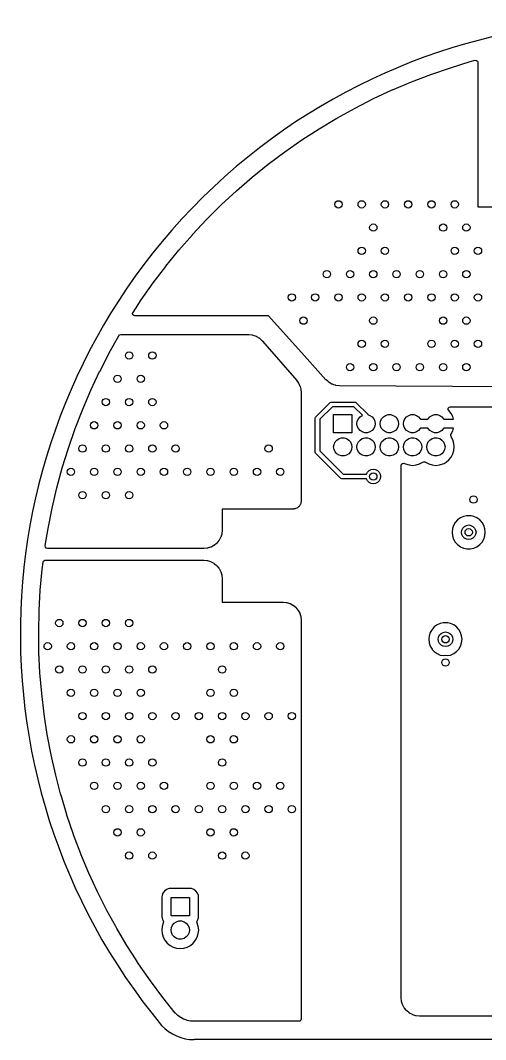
# Model space of a CAD drawing. Extents: x 116 to 183, y -93.2 to -37.6.
# Drawn here: x 116 to 141.4, y -93.2 to -37.6 of the extents above; entities that cross this region are included whole.
import ezdxf

# ---------------------------------------------------------------- set-up
doc = ezdxf.new("R2010")
doc.units = 0
doc.layers.add('BLACK', color=7, linetype='CONTINUOUS')

msp = doc.modelspace()

# ---------------------------------------------------------------- linework, layer by layer
at = {"layer": 'BLACK', "linetype": 'CONTINUOUS'}
for p, q in [((139.464593, -40.162678), (140.542691, -39.833956)), ((140.542691, -39.833956), (140.546734, -39.8328)), ((140.546734, -39.8328), (140.813986, -39.76138)), ((140.813986, -39.76138), (140.883835, -39.763089)), ((140.883835, -39.763089), (140.941671, -39.80229)), ((140.941671, -39.80229), (140.969133, -39.866537)), ((140.969133, -39.866537), (140.97, -39.881176)), ((140.97, -39.881176), (140.97, -47.752)), ((137.338068, -40.934386), (138.390609, -40.531474)), ((138.390609, -40.531474), (138.394618, -40.530019)), ((138.394618, -40.530019), (139.46058, -40.163979)), ((139.46058, -40.163979), (139.464593, -40.162678)), ((136.296176, -41.375314), (137.334116, -40.935978)), ((137.334116, -40.935978), (137.338068, -40.934386)), ((135.270309, -41.852223), (136.292316, -41.377028)), ((136.292316, -41.377028), (136.296176, -41.375314)), ((134.261692, -42.364543), (135.266553, -41.854049)), ((135.266553, -41.854049), (135.270309, -41.852223)), ((133.271489, -42.911681), (134.257931, -42.366538)), ((134.257931, -42.366538), (134.261692, -42.364543)), ((132.300972, -43.492933), (133.26781, -42.913798)), ((133.26781, -42.913798), (133.271489, -42.911681)), ((131.351178, -44.107679), (132.297358, -43.495182)), ((132.297358, -43.495182), (132.300972, -43.492933)), ((130.423459, -44.755051), (131.347699, -44.110019)), ((131.347699, -44.110019), (131.351178, -44.107679)), ((129.51883, -45.434331), (130.420033, -44.757532)), ((130.420033, -44.757532), (130.423459, -44.755051)), ((128.638352, -46.144723), (129.515433, -45.436975)), ((129.515433, -45.436975), (129.51883, -45.434331)), ((127.783142, -46.885333), (128.635091, -46.147449)), ((128.635091, -46.147449), (128.638352, -46.144723)), ((126.954261, -47.655237), (127.779978, -46.888172)), ((127.779978, -46.888172), (127.783142, -46.885333)), ((126.152659, -48.453554), (126.951206, -47.658176)), ((126.951206, -47.658176), (126.954261, -47.655237)), ((140.97, -47.752), (142.351491, -47.752)), ((125.379347, -49.279277), (126.149715, -48.45659)), ((126.149715, -48.45659), (126.152659, -48.453554)), ((124.635262, -50.131404), (125.376515, -49.282409)), ((125.376515, -49.282409), (125.379347, -49.279277)), ((123.921248, -51.008967), (124.632488, -50.134695)), ((124.632488, -50.134695), (124.635262, -50.131404)), ((123.238241, -51.910826), (123.918643, -51.012286)), ((123.918643, -51.012286), (123.921248, -51.008967)), ((122.587033, -52.835925), (123.235745, -51.914244)), ((123.235745, -51.914244), (123.238241, -51.910826)), ((122.270215, -53.320971), (122.584683, -52.839391)), ((122.584683, -52.839391), (122.587033, -52.835925)), ((122.134241, -53.529203), (122.270215, -53.320971)), ((122.115328, -53.579353), (122.134241, -53.529203)), ((122.125272, -53.648511), (122.115328, -53.579353)), ((122.171027, -53.701315), (122.125272, -53.648511)), ((122.238066, -53.721), (122.171027, -53.701315)), ((129.094644, -53.721), (122.238066, -53.721)), ((129.54, -53.721), (129.094644, -53.721)), ((129.837929, -54.052032), (129.54, -53.721)), ((129.837932, -54.052035), (129.837929, -54.052032)), ((129.837936, -54.052039), (129.837932, -54.052035)), ((129.837942, -54.052045), (129.837936, -54.052039)), ((131.503093, -55.902214), (129.837942, -54.052045)), ((120.83201, -55.739178), (121.35559, -54.800589)), ((121.35559, -54.800589), (121.405439, -54.751635)), ((121.405439, -54.751635), (121.463879, -54.737)), ((121.463879, -54.737), (126.879869, -54.737)), ((126.879869, -54.737), (127.14224, -54.72325)), ((127.14224, -54.72325), (127.404611, -54.737)), ((127.404611, -54.737), (128.440662, -54.737)), ((128.440662, -54.737), (128.453942, -54.737713)), ((128.453942, -54.737713), (128.647014, -54.75851)), ((128.647014, -54.75851), (128.672959, -54.764165)), ((128.672959, -54.764165), (128.850814, -54.823483)), ((128.850814, -54.823483), (128.874961, -54.834534)), ((128.874961, -54.834534), (129.036113, -54.930374)), ((129.036113, -54.930374), (129.057346, -54.94631)), ((129.057346, -54.94631), (129.176772, -55.05782)), ((129.176772, -55.05782), (129.199275, -55.078832)), ((129.199275, -55.078832), (129.208495, -55.088416)), ((129.208495, -55.088416), (131.071213, -57.245247)), ((120.315541, -56.745707), (120.829991, -55.74295)), ((120.829991, -55.74295), (120.83201, -55.739178)), ((132.669213, -57.197903), (131.503093, -55.902214)), ((119.834419, -57.769612), (120.313646, -56.749565)), ((120.313646, -56.749565), (120.315541, -56.745707)), ((131.071213, -57.245247), (131.078048, -57.253913)), ((131.078048, -57.253913), (131.172179, -57.384845)), ((132.678306, -57.207007), (132.669213, -57.197903)), ((132.767478, -57.287454), (132.678306, -57.207007)), ((132.818047, -57.333074), (132.767478, -57.287454)), ((119.389229, -58.809653), (119.832678, -57.773491)), ((119.832678, -57.773491), (119.834419, -57.769612)), ((131.172179, -57.384845), (131.18341, -57.403827)), ((131.18341, -57.403827), (131.250467, -57.544358)), ((131.250467, -57.544358), (131.258157, -57.565026)), ((131.258157, -57.565026), (131.299261, -57.715216)), ((131.299261, -57.715216), (131.303168, -57.736922)), ((131.303168, -57.736922), (131.317509, -57.897547)), ((132.838846, -57.348239), (132.818047, -57.333074)), ((132.995989, -57.439478), (132.838846, -57.348239)), ((133.019471, -57.450023), (132.995989, -57.439478)), ((133.105766, -57.478436), (133.019471, -57.450023)), ((133.192063, -57.50685), (133.105766, -57.478436)), ((133.217213, -57.512318), (133.192063, -57.50685)), ((133.404268, -57.533), (133.217213, -57.512318)), ((133.417123, -57.533748), (133.404268, -57.533)), ((145.774887, -57.609563), (133.417123, -57.533748)), ((131.317509, -57.897547), (131.318, -57.908574)), ((131.318, -57.908574), (131.318, -63.820267)), ((132.899554, -58.443066), (132.944613, -58.424402)), ((132.944613, -58.424402), (132.944614, -58.424402)), ((132.944614, -58.424402), (132.969, -58.422)), ((132.969, -58.422), (134.239, -58.422)), ((134.239, -58.422), (134.263386, -58.424402)), ((134.263386, -58.424402), (134.263387, -58.424402)), ((134.263387, -58.424402), (134.276584, -58.429868)), ((134.276584, -58.429868), (134.308446, -58.443066)), ((118.980517, -59.864553), (119.387621, -58.8136)), ((119.387621, -58.8136), (119.389229, -58.809653)), ((132.118612, -59.220612), (132.880612, -58.458611)), ((133.020777, -58.672), (132.332, -59.360776)), ((132.880612, -58.458611), (132.899554, -58.443066)), ((134.187224, -58.672), (133.020777, -58.672)), ((134.658565, -59.143342), (134.187224, -58.672)), ((134.308446, -58.443066), (134.308451, -58.443071)), ((134.308451, -58.443071), (134.327388, -58.458612)), ((134.327388, -58.458612), (134.948389, -59.079612)), ((139.343253, -58.824358), (139.348237, -58.754666)), ((139.376738, -58.885681), (139.343253, -58.824358)), ((139.348237, -58.754666), (139.390109, -58.698733)), ((139.380526, -58.889469), (139.376738, -58.885681)), ((139.505492, -59.041739), (139.380526, -58.889469)), ((139.390109, -58.698733), (139.455573, -58.674316)), ((139.455573, -58.674316), (139.464419, -58.674)), ((139.464419, -58.674), (156.45807, -58.674)), ((132.082, -59.309), (132.084402, -59.284614)), ((132.082, -61.137), (132.082, -59.309)), ((132.084402, -59.284614), (132.103066, -59.239554)), ((132.103066, -59.239554), (132.103071, -59.239548)), ((132.103071, -59.239548), (132.118612, -59.220612)), ((132.332, -59.360776), (132.332, -61.085223)), ((133.09, -60.1), (133.09, -59.1)), ((133.09, -59.1), (134.09, -59.1)), ((134.09, -59.1), (134.09, -60.1)), ((134.36, -59.6), (134.380254, -59.459134)), ((134.380254, -59.459134), (134.439373, -59.32968)), ((134.439373, -59.32968), (134.53257, -59.222125)), ((134.53257, -59.222125), (134.652292, -59.145184)), ((134.652292, -59.145184), (134.658565, -59.143342)), ((134.948389, -59.079612), (134.963934, -59.098554)), ((134.963934, -59.098554), (134.971553, -59.11695)), ((134.971553, -59.11695), (135.067708, -59.145184)), ((135.067708, -59.145184), (135.18743, -59.222125)), ((135.18743, -59.222125), (135.280627, -59.32968)), ((135.280627, -59.32968), (135.339746, -59.459134)), ((135.339746, -59.459134), (135.36, -59.6)), ((135.63, -59.6), (135.650254, -59.459134)), ((135.650254, -59.459134), (135.709373, -59.32968)), ((135.709373, -59.32968), (135.80257, -59.222125)), ((135.80257, -59.222125), (135.922292, -59.145184)), ((135.922292, -59.145184), (136.058843, -59.105089)), ((136.058843, -59.105089), (136.201157, -59.105089)), ((136.201157, -59.105089), (136.337708, -59.145184)), ((136.337708, -59.145184), (136.45743, -59.222125)), ((136.45743, -59.222125), (136.550627, -59.32968)), ((136.550627, -59.32968), (136.609746, -59.459134)), ((136.609746, -59.459134), (136.63, -59.6)), ((136.9, -59.6), (136.920254, -59.459134)), ((136.920254, -59.459134), (136.979373, -59.32968)), ((136.979373, -59.32968), (137.07257, -59.222125)), ((137.07257, -59.222125), (137.192292, -59.145184)), ((137.192292, -59.145184), (137.328843, -59.105089)), ((137.328843, -59.105089), (137.471157, -59.105089)), ((137.471157, -59.105089), (137.607708, -59.145184)), ((137.607708, -59.145184), (137.72743, -59.222125)), ((137.72743, -59.222125), (137.820627, -59.32968)), ((137.820627, -59.32968), (137.829907, -59.35)), ((137.829907, -59.35), (138.240093, -59.35)), ((138.240093, -59.35), (138.249373, -59.32968)), ((138.249373, -59.32968), (138.34257, -59.222125)), ((138.34257, -59.222125), (138.462292, -59.145184)), ((138.462292, -59.145184), (138.598843, -59.105089)), ((138.598843, -59.105089), (138.741157, -59.105089)), ((138.741157, -59.105089), (138.877708, -59.145184)), ((138.877708, -59.145184), (138.99743, -59.222125)), ((138.99743, -59.222125), (139.090627, -59.32968)), ((139.090627, -59.32968), (139.099907, -59.35)), ((139.099907, -59.35), (139.63916, -59.35)), ((139.505496, -59.041746), (139.505492, -59.041739)), ((139.598347, -59.215458), (139.505496, -59.041746)), ((139.63916, -59.349999), (139.598347, -59.215458)), ((139.63916, -59.35), (139.63916, -59.349999)), ((118.60877, -60.933062), (118.979057, -59.868528)), ((118.979057, -59.868528), (118.980517, -59.864553)), ((134.09, -60.1), (133.09, -60.1)), ((134.380254, -59.740866), (134.36, -59.6)), ((134.439373, -59.87032), (134.380254, -59.740866)), ((134.53257, -59.977875), (134.439373, -59.87032)), ((134.652292, -60.054816), (134.53257, -59.977875)), ((134.788843, -60.094911), (134.652292, -60.054816)), ((134.931157, -60.094911), (134.788843, -60.094911)), ((135.067708, -60.054816), (134.931157, -60.094911)), ((135.18743, -59.977875), (135.067708, -60.054816)), ((135.280627, -59.87032), (135.18743, -59.977875)), ((135.339746, -59.740866), (135.280627, -59.87032)), ((135.36, -59.6), (135.339746, -59.740866)), ((135.650254, -59.740866), (135.63, -59.6)), ((135.709373, -59.87032), (135.650254, -59.740866)), ((135.80257, -59.977875), (135.709373, -59.87032)), ((135.922292, -60.054816), (135.80257, -59.977875)), ((136.058843, -60.094911), (135.922292, -60.054816)), ((136.201157, -60.094911), (136.058843, -60.094911)), ((136.337708, -60.054816), (136.201157, -60.094911)), ((136.45743, -59.977875), (136.337708, -60.054816)), ((136.550627, -59.87032), (136.45743, -59.977875)), ((136.609746, -59.740866), (136.550627, -59.87032)), ((136.63, -59.6), (136.609746, -59.740866)), ((136.920254, -59.740866), (136.9, -59.6)), ((136.979373, -59.87032), (136.920254, -59.740866)), ((137.07257, -59.977875), (136.979373, -59.87032)), ((137.192292, -60.054816), (137.07257, -59.977875)), ((137.328843, -60.094911), (137.192292, -60.054816)), ((137.471157, -60.094911), (137.328843, -60.094911)), ((137.607708, -60.054816), (137.471157, -60.094911)), ((137.72743, -59.977875), (137.607708, -60.054816)), ((137.820627, -59.87032), (137.72743, -59.977875)), ((137.829907, -59.85), (137.820627, -59.87032)), ((138.240093, -59.85), (137.829907, -59.85)), ((138.249373, -59.87032), (138.240093, -59.85)), ((138.34257, -59.977875), (138.249373, -59.87032)), ((138.462292, -60.054816), (138.34257, -59.977875)), ((138.598843, -60.094911), (138.462292, -60.054816)), ((138.741157, -60.094911), (138.598843, -60.094911)), ((138.877708, -60.054816), (138.741157, -60.094911)), ((138.99743, -59.977875), (138.877708, -60.054816)), ((139.090627, -59.87032), (138.99743, -59.977875)), ((139.099907, -59.85), (139.090627, -59.87032)), ((139.63916, -59.85), (139.099907, -59.85)), ((139.505497, -60.158252), (139.598347, -59.984541)), ((139.598347, -59.984541), (139.63916, -59.85)), ((133.110254, -60.729134), (133.169373, -60.59968)), ((133.169373, -60.59968), (133.26257, -60.492125)), ((133.26257, -60.492125), (133.382292, -60.415184)), ((133.382292, -60.415184), (133.518843, -60.375089)), ((133.518843, -60.375089), (133.661157, -60.375089)), ((133.661157, -60.375089), (133.797708, -60.415184)), ((133.797708, -60.415184), (133.91743, -60.492125)), ((133.91743, -60.492125), (134.010627, -60.59968)), ((134.010627, -60.59968), (134.069746, -60.729134)), ((134.380254, -60.729134), (134.439373, -60.59968)), ((134.439373, -60.59968), (134.53257, -60.492125)), ((134.53257, -60.492125), (134.652292, -60.415184)), ((134.652292, -60.415184), (134.788843, -60.375089)), ((134.788843, -60.375089), (134.931157, -60.375089)), ((134.931157, -60.375089), (135.067708, -60.415184)), ((135.067708, -60.415184), (135.18743, -60.492125)), ((135.18743, -60.492125), (135.280627, -60.59968)), ((135.280627, -60.59968), (135.339746, -60.729134)), ((135.650254, -60.729134), (135.709373, -60.59968)), ((135.709373, -60.59968), (135.80257, -60.492125)), ((135.80257, -60.492125), (135.922292, -60.415184)), ((135.922292, -60.415184), (136.058843, -60.375089)), ((136.058843, -60.375089), (136.201157, -60.375089)), ((136.201157, -60.375089), (136.337708, -60.415184)), ((136.337708, -60.415184), (136.45743, -60.492125)), ((136.45743, -60.492125), (136.550627, -60.59968)), ((136.550627, -60.59968), (136.609746, -60.729134)), ((136.920254, -60.729134), (136.979373, -60.59968)), ((136.979373, -60.59968), (137.07257, -60.492125)), ((137.07257, -60.492125), (137.192292, -60.415184)), ((137.192292, -60.415184), (137.328843, -60.375089)), ((137.328843, -60.375089), (137.471157, -60.375089)), ((137.471157, -60.375089), (137.607708, -60.415184)), ((137.607708, -60.415184), (137.72743, -60.492125)), ((137.72743, -60.492125), (137.820627, -60.59968)), ((137.820627, -60.59968), (137.879746, -60.729134)), ((138.190254, -60.729134), (138.249373, -60.59968)), ((138.249373, -60.59968), (138.34257, -60.492125)), ((138.34257, -60.492125), (138.462292, -60.415184)), ((138.462292, -60.415184), (138.598843, -60.375089)), ((138.598843, -60.375089), (138.741157, -60.375089)), ((138.741157, -60.375089), (138.877708, -60.415184)), ((138.877708, -60.415184), (138.99743, -60.492125)), ((138.99743, -60.492125), (139.090627, -60.59968)), ((139.090627, -60.59968), (139.149746, -60.729134)), ((139.480081, -60.248962), (139.491872, -60.180094)), ((139.504044, -60.305384), (139.480081, -60.248962)), ((139.491872, -60.180094), (139.502492, -60.163574)), ((139.502111, -60.16332), (139.505497, -60.158252)), ((139.502492, -60.163574), (139.502111, -60.16332)), ((139.502526, -60.306399), (139.504044, -60.305384)), ((139.505906, -60.311457), (139.502526, -60.306399)), ((139.50591, -60.311462), (139.505906, -60.311457)), ((139.598814, -60.485273), (139.50591, -60.311462)), ((139.656024, -60.673868), (139.598814, -60.485273)), ((118.274464, -62.013797), (118.607462, -60.937045)), ((118.607462, -60.937045), (118.60877, -60.933062)), ((132.084402, -61.161386), (132.082, -61.137)), ((132.103066, -61.206446), (132.084402, -61.161386)), ((132.103071, -61.206451), (132.103066, -61.206446)), ((132.118612, -61.225388), (132.103071, -61.206451)), ((132.332, -61.085223), (133.605777, -62.359)), ((133.09, -60.87), (133.110254, -60.729134)), ((133.110254, -61.010866), (133.09, -60.87)), ((133.169373, -61.14032), (133.110254, -61.010866)), ((133.26257, -61.247875), (133.169373, -61.14032)), ((134.010627, -61.14032), (133.91743, -61.247875)), ((134.069746, -61.010866), (134.010627, -61.14032)), ((134.069746, -60.729134), (134.09, -60.87)), ((134.09, -60.87), (134.069746, -61.010866)), ((134.36, -60.87), (134.380254, -60.729134)), ((134.380254, -61.010866), (134.36, -60.87)), ((134.439373, -61.14032), (134.380254, -61.010866)), ((134.53257, -61.247875), (134.439373, -61.14032)), ((135.280627, -61.14032), (135.18743, -61.247875)), ((135.339746, -61.010866), (135.280627, -61.14032)), ((135.339746, -60.729134), (135.36, -60.87)), ((135.36, -60.87), (135.339746, -61.010866)), ((135.63, -60.87), (135.650254, -60.729134)), ((135.650254, -61.010866), (135.63, -60.87)), ((135.709373, -61.14032), (135.650254, -61.010866)), ((135.80257, -61.247875), (135.709373, -61.14032)), ((136.550627, -61.14032), (136.45743, -61.247875)), ((136.609746, -61.010866), (136.550627, -61.14032)), ((136.609746, -60.729134), (136.63, -60.87)), ((136.63, -60.87), (136.609746, -61.010866)), ((136.9, -60.87), (136.920254, -60.729134)), ((136.920254, -61.010866), (136.9, -60.87)), ((136.979373, -61.14032), (136.920254, -61.010866)), ((137.07257, -61.247875), (136.979373, -61.14032)), ((137.820627, -61.14032), (137.72743, -61.247875)), ((137.879746, -61.010866), (137.820627, -61.14032)), ((137.879746, -60.729134), (137.9, -60.87)), ((137.9, -60.87), (137.879746, -61.010866)), ((138.17, -60.87), (138.190254, -60.729134)), ((138.190254, -61.010866), (138.17, -60.87)), ((138.249373, -61.14032), (138.190254, -61.010866)), ((138.34257, -61.247875), (138.249373, -61.14032)), ((139.090627, -61.14032), (138.99743, -61.247875)), ((139.149746, -61.010866), (139.090627, -61.14032)), ((139.149746, -60.729134), (139.17, -60.87)), ((139.17, -60.87), (139.149746, -61.010866)), ((139.598814, -61.254727), (139.656024, -61.066132)), ((139.675341, -60.87), (139.656024, -60.673868)), ((139.656024, -61.066132), (139.675341, -60.87)), ((133.465612, -62.572389), (132.118612, -61.225388)), ((133.382292, -61.324816), (133.26257, -61.247875)), ((133.518843, -61.364911), (133.382292, -61.324816)), ((133.661157, -61.364911), (133.518843, -61.364911)), ((133.797708, -61.324816), (133.661157, -61.364911)), ((133.91743, -61.247875), (133.797708, -61.324816)), ((134.652292, -61.324816), (134.53257, -61.247875)), ((134.788843, -61.364911), (134.652292, -61.324816)), ((134.931157, -61.364911), (134.788843, -61.364911)), ((135.067708, -61.324816), (134.931157, -61.364911)), ((135.18743, -61.247875), (135.067708, -61.324816)), ((135.922292, -61.324816), (135.80257, -61.247875)), ((136.058843, -61.364911), (135.922292, -61.324816)), ((136.201157, -61.364911), (136.058843, -61.364911)), ((136.337708, -61.324816), (136.201157, -61.364911)), ((136.45743, -61.247875), (136.337708, -61.324816)), ((136.798685, -61.812365), (136.851489, -61.76661)), ((136.851489, -61.76661), (136.920647, -61.756666)), ((136.920647, -61.756666), (136.961451, -61.770045)), ((136.961451, -61.770045), (137.015273, -61.798814)), ((137.192292, -61.324816), (137.07257, -61.247875)), ((137.328843, -61.364911), (137.192292, -61.324816)), ((137.471157, -61.364911), (137.328843, -61.364911)), ((137.607708, -61.324816), (137.471157, -61.364911)), ((137.72743, -61.247875), (137.607708, -61.324816)), ((137.784727, -61.798814), (137.958538, -61.70591)), ((137.958538, -61.70591), (137.958544, -61.705904)), ((137.958544, -61.705904), (137.963607, -61.702523)), ((137.963607, -61.702523), (137.964703, -61.704164)), ((137.964703, -61.704164), (138.020639, -61.680405)), ((138.020639, -61.680405), (138.089507, -61.692194)), ((138.089507, -61.692194), (138.106148, -61.702888)), ((138.106148, -61.702888), (138.106393, -61.702523)), ((138.106393, -61.702523), (138.111458, -61.705907)), ((138.111458, -61.705907), (138.111462, -61.70591)), ((138.111462, -61.70591), (138.285273, -61.798814)), ((138.462292, -61.324816), (138.34257, -61.247875)), ((138.598843, -61.364911), (138.462292, -61.324816)), ((138.741157, -61.364911), (138.598843, -61.364911)), ((138.877708, -61.324816), (138.741157, -61.364911)), ((138.99743, -61.247875), (138.877708, -61.324816)), ((139.054727, -61.798814), (139.114977, -61.76661)), ((139.114977, -61.76661), (139.228532, -61.705913)), ((139.228532, -61.705913), (139.228538, -61.70591)), ((139.228538, -61.70591), (139.380883, -61.580883)), ((139.380883, -61.580883), (139.50591, -61.428538)), ((139.50591, -61.428538), (139.598814, -61.254727)), ((117.97796, -63.105598), (118.273283, -62.017868)), ((118.273283, -62.017868), (118.274464, -62.013797)), ((134.875287, -62.359), (134.931393, -62.248886)), ((134.931393, -62.248886), (135.019886, -62.160393)), ((135.019886, -62.160393), (135.131393, -62.103577)), ((135.131393, -62.103577), (135.255, -62.084)), ((135.255, -62.084), (135.378607, -62.103577)), ((135.378607, -62.103577), (135.490114, -62.160393)), ((135.490114, -62.160393), (135.578607, -62.248886)), ((135.578607, -62.248886), (135.635423, -62.360393)), ((136.779, -61.879404), (136.798685, -61.812365)), ((136.779, -65.532), (136.779, -61.879404)), ((137.015273, -61.798814), (137.203868, -61.856024)), ((137.203868, -61.856024), (137.4, -61.875341)), ((137.4, -61.875341), (137.596132, -61.856024)), ((137.596132, -61.856024), (137.784727, -61.798814)), ((138.285273, -61.798814), (138.473868, -61.856024)), ((138.473868, -61.856024), (138.67, -61.875341)), ((138.67, -61.875341), (138.866132, -61.856024)), ((138.866132, -61.856024), (139.054727, -61.798814)), ((133.484554, -62.587934), (133.465612, -62.572389)), ((133.529614, -62.606598), (133.484554, -62.587934)), ((133.554, -62.609), (133.529614, -62.606598)), ((134.875287, -62.609), (133.554, -62.609)), ((133.605777, -62.359), (134.875287, -62.359)), ((134.931393, -62.719114), (134.875287, -62.609)), ((135.019886, -62.807607), (134.931393, -62.719114)), ((135.131393, -62.864423), (135.019886, -62.807607)), ((135.255, -62.884), (135.131393, -62.864423)), ((135.378607, -62.864423), (135.255, -62.884)), ((135.490114, -62.807607), (135.378607, -62.864423)), ((135.578607, -62.719114), (135.490114, -62.807607)), ((135.635423, -62.607607), (135.578607, -62.719114)), ((135.635423, -62.360393), (135.655, -62.484)), ((135.655, -62.484), (135.635423, -62.607607)), ((117.71966, -64.206989), (117.976931, -63.109666)), ((117.976931, -63.109666), (117.97796, -63.105598)), ((131.296977, -63.955702), (131.266154, -64.030115)), ((131.305355, -63.924436), (131.296977, -63.955702)), ((131.316939, -63.836454), (131.305355, -63.924436)), ((131.318, -63.820267), (131.316939, -63.836454)), ((117.499849, -65.316736), (117.718763, -64.211138)), ((117.718763, -64.211138), (117.71966, -64.206989)), ((130.876268, -64.262), (127, -64.262)), ((127, -64.262), (127, -65.262)), ((130.892452, -64.260939), (130.876268, -64.262)), ((130.907045, -64.259017), (130.892452, -64.260939)), ((130.980436, -64.249355), (130.907045, -64.259017)), ((131.011702, -64.240977), (130.980436, -64.249355)), ((131.086115, -64.210154), (131.011702, -64.240977)), ((131.114147, -64.19397), (131.086115, -64.210154)), ((131.178047, -64.144939), (131.114147, -64.19397)), ((131.200939, -64.122047), (131.178047, -64.144939)), ((131.24997, -64.058147), (131.200939, -64.122047)), ((131.266154, -64.030115), (131.24997, -64.058147)), ((139.729466, -64.999785), (139.634821, -65.163715)), ((139.856129, -64.859111), (139.729466, -64.999785)), ((140.009265, -64.747851), (139.856129, -64.859111)), ((140.00927, -64.747848), (140.009265, -64.747851)), ((140.182192, -64.670857), (140.00927, -64.747848)), ((140.182197, -64.670855), (140.182192, -64.670857)), ((140.334897, -64.638398), (140.182197, -64.670855)), ((140.367354, -64.6315), (140.334897, -64.638398)), ((140.556646, -64.6315), (140.367354, -64.6315)), ((140.596001, -64.639865), (140.556646, -64.6315)), ((140.741802, -64.670855), (140.596001, -64.639865)), ((140.741807, -64.670857), (140.741802, -64.670855)), ((140.914729, -64.747848), (140.741807, -64.670857)), ((140.914734, -64.747851), (140.914729, -64.747848)), ((141.06787, -64.859111), (140.914734, -64.747851)), ((141.067871, -64.859112), (141.06787, -64.859111)), ((141.194533, -64.999784), (141.067871, -64.859112)), ((141.289179, -65.163716), (141.194533, -64.999784)), ((117.347202, -66.258227), (117.499103, -65.320878)), ((117.499103, -65.320878), (117.499849, -65.316736)), ((126.97724, -65.627775), (126.927424, -65.791998)), ((126.981982, -65.603934), (126.97724, -65.627775)), ((126.999403, -65.427061), (126.981982, -65.603934)), ((127, -65.414907), (126.999403, -65.427061)), ((127, -65.262), (127, -65.262003)), ((127, -65.262003), (127, -65.414907)), ((136.779, -71.374), (136.779, -65.532)), ((139.576326, -65.343744), (139.55654, -65.532)), ((139.55654, -65.532), (139.576326, -65.720256)), ((139.584428, -65.318809), (139.576326, -65.343744)), ((139.634818, -65.163722), (139.584428, -65.318809)), ((139.634821, -65.163715), (139.634818, -65.163722)), ((140.062, -65.532), (140.081577, -65.408393)), ((140.081577, -65.655607), (140.062, -65.532)), ((140.081577, -65.408393), (140.138393, -65.296886)), ((140.138393, -65.767114), (140.081577, -65.655607)), ((140.138393, -65.296886), (140.226886, -65.208393)), ((140.226886, -65.208393), (140.338393, -65.151577)), ((140.338393, -65.151577), (140.462, -65.132)), ((140.462, -65.132), (140.585607, -65.151577)), ((140.585607, -65.151577), (140.697114, -65.208393)), ((140.697114, -65.208393), (140.785607, -65.296886)), ((140.785607, -65.296886), (140.842423, -65.408393)), ((140.842423, -65.655607), (140.785607, -65.767114)), ((140.842423, -65.408393), (140.862, -65.532)), ((140.862, -65.532), (140.842423, -65.655607)), ((141.347674, -65.343744), (141.289179, -65.163716)), ((141.36746, -65.532), (141.347674, -65.343744)), ((141.347674, -65.720256), (141.36746, -65.532)), ((126.697666, -66.135854), (126.56501, -66.244722)), ((126.714854, -66.118666), (126.697666, -66.135854)), ((126.823722, -65.98601), (126.714854, -66.118666)), ((126.837227, -65.965798), (126.823722, -65.98601)), ((126.918121, -65.814456), (126.837227, -65.965798)), ((126.927424, -65.791998), (126.918121, -65.814456)), ((139.576326, -65.720256), (139.576327, -65.720259)), ((139.576327, -65.720259), (139.634818, -65.900277)), ((139.634818, -65.900277), (139.634821, -65.900284)), ((139.634821, -65.900284), (139.729467, -66.064216)), ((139.729467, -66.064216), (139.856129, -66.204888)), ((139.856129, -66.204888), (140.009265, -66.316148)), ((140.226886, -65.855607), (140.138393, -65.767114)), ((140.338393, -65.912423), (140.226886, -65.855607)), ((140.462, -65.932), (140.338393, -65.912423)), ((140.585607, -65.912423), (140.462, -65.932)), ((140.697114, -65.855607), (140.585607, -65.912423)), ((140.785607, -65.767114), (140.697114, -65.855607)), ((140.91473, -66.316151), (141.067871, -66.204888)), ((141.067871, -66.204888), (141.194533, -66.064216)), ((141.194533, -66.064216), (141.289179, -65.900284)), ((141.289179, -65.900284), (141.347674, -65.720256)), ((117.343798, -66.279353), (117.344133, -66.277164)), ((117.353742, -66.348511), (117.343798, -66.279353)), ((117.344133, -66.277164), (117.347202, -66.258227)), ((117.399497, -66.401315), (117.353742, -66.348511)), ((117.466536, -66.421), (117.399497, -66.401315)), ((125.993907, -66.421), (117.466536, -66.421)), ((126.006061, -66.420403), (125.993907, -66.421)), ((126.182934, -66.402982), (126.006061, -66.420403)), ((126.206775, -66.39824), (126.182934, -66.402982)), ((126.370998, -66.348424), (126.206775, -66.39824)), ((126.393456, -66.339121), (126.370998, -66.348424)), ((126.544798, -66.258227), (126.393456, -66.339121)), ((126.56501, -66.244722), (126.544798, -66.258227)), ((140.009265, -66.316148), (140.00927, -66.316151)), ((140.00927, -66.316151), (140.182192, -66.393142)), ((140.182192, -66.393142), (140.182197, -66.393144)), ((140.182197, -66.393144), (140.367354, -66.4325)), ((140.367354, -66.4325), (140.367355, -66.4325)), ((140.367355, -66.4325), (140.556644, -66.4325)), ((140.556644, -66.4325), (140.556646, -66.4325)), ((140.556646, -66.4325), (140.741803, -66.393144)), ((140.741803, -66.393144), (140.91473, -66.316151)), ((117.176751, -67.555766), (117.226257, -67.164437)), ((117.226257, -67.164437), (117.254199, -67.100398)), ((117.254199, -67.100398), (117.312328, -67.061632)), ((117.312328, -67.061632), (117.349276, -67.056)), ((117.349276, -67.056), (125.993907, -67.056)), ((125.993907, -67.056), (126.006061, -67.056597)), ((126.006061, -67.056597), (126.182941, -67.074018)), ((126.182941, -67.074018), (126.206769, -67.078757)), ((126.206769, -67.078757), (126.371001, -67.128576)), ((126.371001, -67.128576), (126.393453, -67.137877)), ((126.393453, -67.137877), (126.443144, -67.164437)), ((126.443144, -67.164437), (126.544798, -67.218772)), ((126.544798, -67.218772), (126.56501, -67.232277)), ((126.56501, -67.232277), (126.697666, -67.341145)), ((117.073838, -68.682445), (117.176284, -67.560045)), ((117.176284, -67.560045), (117.176751, -67.555766)), ((126.697666, -67.341145), (126.714854, -67.358333)), ((126.714854, -67.358333), (126.823722, -67.490989)), ((126.823722, -67.490989), (126.837227, -67.511201)), ((126.837227, -67.511201), (126.918121, -67.662543)), ((126.918121, -67.662543), (126.927424, -67.685001)), ((126.927424, -67.685001), (126.97724, -67.849224)), ((126.97724, -67.849224), (126.981982, -67.873065)), ((126.981982, -67.873065), (126.999403, -68.049938)), ((126.999403, -68.049938), (127, -68.062092)), ((127, -68.062092), (127, -69.342)), ((117.011046, -69.797201), (117.07353, -68.686632)), ((117.07353, -68.686632), (117.073838, -68.682445)), ((127, -69.342), (130.311907, -69.342)), ((130.311907, -69.342), (130.324061, -69.342597)), ((130.324061, -69.342597), (130.500941, -69.360018)), ((130.500941, -69.360018), (130.524769, -69.364757)), ((130.524769, -69.364757), (130.689001, -69.414576)), ((130.689001, -69.414576), (130.711453, -69.423877)), ((130.711453, -69.423877), (130.862798, -69.504772)), ((130.862798, -69.504772), (130.88301, -69.518277)), ((130.88301, -69.518277), (131.015666, -69.627145)), ((116.985954, -70.942931), (117.010053, -69.816171)), ((117.010053, -69.816171), (117.010221, -69.811868)), ((117.010221, -69.811868), (117.011046, -69.797201)), ((131.015666, -69.627145), (131.032854, -69.644333)), ((131.032854, -69.644333), (131.141722, -69.776989)), ((131.141722, -69.776989), (131.155227, -69.797201)), ((131.155227, -69.797201), (131.236121, -69.948543)), ((131.236121, -69.948543), (131.245424, -69.971001)), ((131.245424, -69.971001), (131.29524, -70.135224)), ((131.29524, -70.135224), (131.299982, -70.159065)), ((131.299982, -70.159065), (131.317403, -70.335938)), ((131.317403, -70.335938), (131.318, -70.348092)), ((131.318, -70.348092), (131.318, -92.106831)), ((138.739265, -70.589851), (138.586129, -70.701111)), ((138.73927, -70.589848), (138.739265, -70.589851)), ((138.912192, -70.512857), (138.73927, -70.589848)), ((138.912197, -70.512855), (138.912192, -70.512857)), ((139.064897, -70.480398), (138.912197, -70.512855)), ((139.097354, -70.4735), (139.064897, -70.480398)), ((139.286646, -70.4735), (139.097354, -70.4735)), ((139.326001, -70.481865), (139.286646, -70.4735)), ((139.471802, -70.512855), (139.326001, -70.481865)), ((139.471807, -70.512857), (139.471802, -70.512855)), ((139.644729, -70.589848), (139.471807, -70.512857)), ((139.644734, -70.589851), (139.644729, -70.589848)), ((139.79787, -70.701111), (139.644734, -70.589851)), ((116.985937, -70.947244), (116.985954, -70.942931)), ((117.001075, -72.074178), (116.985937, -70.947244)), ((138.306326, -71.185744), (138.28654, -71.374)), ((138.306327, -71.18574), (138.306326, -71.185744)), ((138.364818, -71.005722), (138.306327, -71.18574)), ((138.364821, -71.005715), (138.364818, -71.005722)), ((138.459466, -70.841785), (138.364821, -71.005715)), ((138.586129, -70.701111), (138.459466, -70.841785)), ((138.811577, -71.250393), (138.868393, -71.138886)), ((138.868393, -71.138886), (138.956886, -71.050393)), ((138.956886, -71.050393), (139.068393, -70.993577)), ((139.068393, -70.993577), (139.192, -70.974)), ((139.192, -70.974), (139.315607, -70.993577)), ((139.315607, -70.993577), (139.427114, -71.050393)), ((139.427114, -71.050393), (139.515607, -71.138886)), ((139.515607, -71.138886), (139.572423, -71.250393)), ((139.797871, -70.701112), (139.79787, -70.701111)), ((139.924533, -70.841784), (139.797871, -70.701112)), ((140.019179, -71.005716), (139.924533, -70.841784)), ((140.077674, -71.185744), (140.019179, -71.005716)), ((140.09746, -71.374), (140.077674, -71.185744)), ((136.779, -73.08225), (136.779, -71.374)), ((138.28654, -71.374), (138.306326, -71.562256)), ((138.306326, -71.562256), (138.306327, -71.562259)), ((138.306327, -71.562259), (138.364818, -71.742277)), ((138.364818, -71.742277), (138.364821, -71.742284)), ((138.364821, -71.742284), (138.459467, -71.906216)), ((138.792, -71.374), (138.811577, -71.250393)), ((138.811577, -71.497607), (138.792, -71.374)), ((138.868393, -71.609114), (138.811577, -71.497607)), ((138.956886, -71.697607), (138.868393, -71.609114)), ((139.068393, -71.754423), (138.956886, -71.697607)), ((139.192, -71.774), (139.068393, -71.754423)), ((139.315607, -71.754423), (139.192, -71.774)), ((139.427114, -71.697607), (139.315607, -71.754423)), ((139.515607, -71.609114), (139.427114, -71.697607)), ((139.572423, -71.497607), (139.515607, -71.609114)), ((139.572423, -71.250393), (139.592, -71.374)), ((139.592, -71.374), (139.572423, -71.497607)), ((139.924533, -71.906216), (140.019179, -71.742284)), ((140.019179, -71.742284), (140.077674, -71.562256)), ((140.077674, -71.562256), (140.09746, -71.374)), ((117.001205, -72.078386), (117.001075, -72.074178)), ((117.055569, -73.204186), (117.001205, -72.078386)), ((138.459467, -71.906216), (138.474415, -71.922817)), ((138.474415, -71.922817), (138.586129, -72.046888)), ((138.586129, -72.046888), (138.739265, -72.158148)), ((138.739265, -72.158148), (138.73927, -72.158151)), ((138.73927, -72.158151), (138.912192, -72.235142)), ((138.912192, -72.235142), (138.912197, -72.235144)), ((138.912197, -72.235144), (139.06179, -72.26694)), ((139.06179, -72.26694), (139.068393, -72.263577)), ((139.068393, -72.263577), (139.192, -72.244)), ((139.192, -72.244), (139.315607, -72.263577)), ((139.315607, -72.263577), (139.322209, -72.26694)), ((139.322209, -72.26694), (139.471803, -72.235144)), ((139.471803, -72.235144), (139.64473, -72.158151)), ((139.64473, -72.158151), (139.797871, -72.046888)), ((139.797871, -72.046888), (139.924533, -71.906216)), ((117.055846, -73.208397), (117.055569, -73.204186)), ((117.149363, -74.33157), (117.055846, -73.208397)), ((136.779, -77.90825), (136.779, -73.08225)), ((117.149787, -74.335773), (117.149363, -74.33157)), ((117.282346, -75.455016), (117.149787, -74.335773)), ((117.282917, -75.459209), (117.282346, -75.455016)), ((117.322871, -75.718813), (117.282917, -75.459209)), ((117.454355, -76.573135), (117.322871, -75.718813)), ((117.455086, -76.57739), (117.454355, -76.573135)), ((117.665183, -77.6846), (117.455086, -76.57739)), ((117.666057, -77.688811), (117.665183, -77.6846)), ((117.740014, -78.015938), (117.666057, -77.688811)), ((136.779, -79.871565), (136.779, -77.90825)), ((117.914586, -78.788107), (117.740014, -78.015938)), ((117.915612, -78.792301), (117.914586, -78.788107)), ((118.202237, -79.882196), (117.915612, -78.792301)), ((118.203407, -79.886351), (118.202237, -79.882196)), ((118.527816, -80.965664), (118.203407, -79.886351)), ((136.779, -82.294904), (136.779, -79.871565)), ((118.529131, -80.969776), (118.527816, -80.965664)), ((118.890902, -82.037106), (118.529131, -80.969776)), ((118.892359, -82.04117), (118.890902, -82.037106)), ((119.291064, -83.095252), (118.892359, -82.04117)), ((136.779, -85.78225), (136.779, -82.294904)), ((119.292661, -83.099263), (119.291064, -83.095252)), ((119.727829, -84.138853), (119.292661, -83.099263)), ((119.729565, -84.142806), (119.727829, -84.138853)), ((120.20066, -85.166621), (119.729565, -84.142806)), ((123.856452, -85.121455), (123.770206, -85.236664)), ((123.856455, -85.121452), (123.856452, -85.121455)), ((123.971664, -85.035206), (123.856455, -85.121452)), ((123.971671, -85.035202), (123.971664, -85.035206)), ((124.106516, -84.984908), (123.971671, -85.035202)), ((124.166123, -84.978501), (124.106516, -84.984908)), ((124.166129, -84.9785), (124.166123, -84.978501)), ((125.261864, -84.9785), (124.166129, -84.9785)), ((125.261873, -84.9785), (125.261864, -84.9785)), ((125.261881, -84.9785), (125.261873, -84.9785)), ((125.261883, -84.978501), (125.261881, -84.9785)), ((125.321483, -84.984908), (125.261883, -84.978501)), ((125.456328, -85.035202), (125.321482, -84.984908)), ((125.321482, -84.984908), (125.321483, -84.984908)), ((125.456335, -85.035206), (125.456328, -85.035202)), ((125.571544, -85.121452), (125.456335, -85.035206)), ((125.571547, -85.121455), (125.571544, -85.121452)), ((125.657793, -85.236664), (125.571547, -85.121455)), ((120.202533, -85.170511), (120.20066, -85.166621)), ((120.708976, -86.177293), (120.202533, -85.170511)), ((123.713501, -85.431123), (123.7135, -85.431135)), ((123.7135, -85.431135), (123.7135, -86.52687)), ((123.719908, -85.371517), (123.713501, -85.431116)), ((123.713501, -85.431116), (123.713501, -85.431123)), ((123.770202, -85.236671), (123.719908, -85.371517)), ((123.770206, -85.236664), (123.770202, -85.236671)), ((124.214, -86.479), (124.214, -85.479)), ((124.214, -85.479), (125.214, -85.479)), ((125.214, -85.479), (125.214, -86.479)), ((125.657795, -85.236668), (125.657793, -85.236664)), ((125.657796, -85.236669), (125.657795, -85.236668)), ((125.708091, -85.371517), (125.657796, -85.236669)), ((125.714499, -85.431128), (125.708091, -85.371517)), ((125.7145, -86.526873), (125.714499, -85.431128)), ((120.710979, -86.181107), (120.708976, -86.177293)), ((121.188231, -87.05287), (120.710979, -86.181107)), ((136.779, -88.079654), (136.779, -85.78225)), ((123.7135, -86.52687), (123.713501, -86.526876)), ((123.713501, -86.526876), (123.719908, -86.586483)), ((123.719908, -86.586483), (123.770202, -86.721328)), ((123.770202, -86.721328), (123.770204, -86.721331)), ((123.770204, -86.721331), (123.776231, -86.729382)), ((123.776231, -86.729382), (123.800648, -86.794846)), ((123.800648, -86.794846), (123.787105, -86.85847)), ((125.214, -86.479), (124.214, -86.479)), ((124.38657, -86.871125), (124.506292, -86.794184)), ((124.506292, -86.794184), (124.642843, -86.754089)), ((124.642843, -86.754089), (124.785157, -86.754089)), ((124.785157, -86.754089), (124.921708, -86.794184)), ((124.921708, -86.794184), (125.04143, -86.871125)), ((125.627435, -86.793746), (125.651771, -86.729379)), ((125.640911, -86.858467), (125.627435, -86.793746)), ((125.651771, -86.729379), (125.657796, -86.721331)), ((125.657796, -86.721331), (125.708091, -86.586483)), ((125.708091, -86.586483), (125.7145, -86.526873)), ((121.252149, -87.169624), (121.188231, -87.05287)), ((121.254279, -87.173362), (121.252149, -87.169624)), ((121.299178, -87.249), (121.254279, -87.173362)), ((121.795381, -88.08491), (121.299178, -87.249)), ((123.727975, -87.05287), (123.708659, -87.249)), ((123.708659, -87.249), (123.727975, -87.445129)), ((123.785188, -86.864267), (123.727975, -87.05287)), ((123.786324, -86.862143), (123.785188, -86.864267)), ((123.786595, -86.860869), (123.786324, -86.862143)), ((123.787518, -86.858641), (123.786595, -86.860869)), ((123.787105, -86.85847), (123.787518, -86.858641)), ((124.214, -87.249), (124.234254, -87.108134)), ((124.234254, -87.389866), (124.214, -87.249)), ((124.234254, -87.108134), (124.293373, -86.97868)), ((124.293373, -86.97868), (124.38657, -86.871125)), ((125.04143, -86.871125), (125.134627, -86.97868)), ((125.134627, -86.97868), (125.193746, -87.108134)), ((125.193746, -87.108134), (125.214, -87.249)), ((125.214, -87.249), (125.193746, -87.389866)), ((125.640483, -86.858645), (125.640911, -86.858467)), ((125.641418, -86.860904), (125.640483, -86.858645)), ((125.641677, -86.862146), (125.641418, -86.860904)), ((125.642814, -86.864273), (125.641677, -86.862146)), ((125.700024, -87.052868), (125.642814, -86.864273)), ((125.719341, -87.249), (125.700024, -87.052868)), ((125.700024, -87.445132), (125.719341, -87.249)), ((123.727975, -87.445129), (123.785188, -87.633733)), ((123.785188, -87.633733), (123.878086, -87.807532)), ((123.878086, -87.807532), (123.87809, -87.807539)), ((123.87809, -87.807539), (124.003116, -87.959883)), ((124.293373, -87.51932), (124.234254, -87.389866)), ((124.38657, -87.626875), (124.293373, -87.51932)), ((124.506292, -87.703816), (124.38657, -87.626875)), ((124.642843, -87.743911), (124.506292, -87.703816)), ((124.785157, -87.743911), (124.642843, -87.743911)), ((124.921708, -87.703816), (124.785157, -87.743911)), ((125.04143, -87.626875), (124.921708, -87.703816)), ((125.134627, -87.51932), (125.04143, -87.626875)), ((125.193746, -87.389866), (125.134627, -87.51932)), ((125.424883, -87.959883), (125.54991, -87.807538)), ((125.54991, -87.807538), (125.642814, -87.633727)), ((125.642814, -87.633727), (125.700024, -87.445132)), ((121.829574, -88.142512), (121.795381, -88.08491)), ((121.831837, -88.146176), (121.829574, -88.142512)), ((122.266125, -88.822945), (121.831837, -88.146176)), ((124.003116, -87.959883), (124.15546, -88.084909)), ((124.15546, -88.084909), (124.155467, -88.084913)), ((124.155467, -88.084913), (124.329266, -88.177811)), ((124.329266, -88.177811), (124.329269, -88.177811)), ((124.329269, -88.177811), (124.329273, -88.177814)), ((124.329273, -88.177814), (124.517868, -88.235024)), ((124.517868, -88.235024), (124.714, -88.254341)), ((124.714, -88.254341), (124.910132, -88.235024)), ((124.910132, -88.235024), (125.098727, -88.177814)), ((125.098727, -88.177814), (125.272538, -88.08491)), ((125.272538, -88.08491), (125.424883, -87.959883)), ((136.779, -90.941907), (136.779, -88.079654)), ((122.440503, -89.094684), (122.266125, -88.822945)), ((122.442889, -89.098263), (122.440503, -89.094684)), ((123.084203, -90.025006), (122.442889, -89.098263)), ((123.086693, -90.028473), (123.084203, -90.025006)), ((123.759892, -90.932346), (123.086693, -90.028473)), ((123.762531, -90.935763), (123.759892, -90.932346)), ((124.438754, -91.780627), (123.762531, -90.935763)), ((136.779597, -90.954061), (136.779, -90.941907)), ((136.797018, -91.130941), (136.779597, -90.954061)), ((136.801757, -91.154769), (136.797018, -91.130941)), ((136.851575, -91.318998), (136.801757, -91.154769)), ((124.450688, -91.793542), (124.438754, -91.780627)), ((124.567324, -91.903049), (124.450688, -91.793542)), ((136.860877, -91.341453), (136.851575, -91.318998)), ((136.941772, -91.492798), (136.860877, -91.341453)), ((136.955277, -91.51301), (136.941772, -91.492798)), ((137.064145, -91.645666), (136.955277, -91.51301)), ((137.081333, -91.662854), (137.064145, -91.645666)), ((137.213989, -91.771722), (137.081333, -91.662854)), ((137.234201, -91.785227), (137.213989, -91.771722)), ((137.385543, -91.866121), (137.234201, -91.785227)), ((124.580473, -91.913799), (124.567324, -91.903049)), ((124.725887, -92.016913), (124.580473, -91.913799)), ((124.74038, -92.025765), (124.725887, -92.016913)), ((124.898517, -92.108041), (124.74038, -92.025765)), ((124.914082, -92.114829), (124.898517, -92.108041)), ((125.081988, -92.174729), (124.914082, -92.114829)), ((125.098337, -92.179326), (125.081988, -92.174729)), ((125.272838, -92.215719), (125.098337, -92.179326)), ((125.289662, -92.21804), (125.272838, -92.215719)), ((125.462893, -92.229931), (125.289662, -92.21804)), ((125.471761, -92.23054), (125.462893, -92.229931)), ((125.480252, -92.230831), (125.471761, -92.23054)), ((131.194, -92.230831), (125.480252, -92.230831)), ((131.245511, -92.219625), (131.194, -92.230831)), ((131.298315, -92.17387), (131.245511, -92.219625)), ((131.318, -92.106831), (131.298315, -92.17387)), ((137.408001, -91.875424), (137.385543, -91.866121)), ((137.572224, -91.92524), (137.408001, -91.875424)), ((137.596065, -91.929982), (137.572224, -91.92524)), ((137.772939, -91.947403), (137.596065, -91.929982)), ((137.785093, -91.948), (137.772939, -91.947403)), ((159.963671, -91.948), (137.785093, -91.948)), ((173.482, -93.231331), (125.476, -93.231331))]:
    msp.add_line(p, q, dxfattribs=at)
at = {"layer": 'BLACK'}
for centre in [(133.35, -47.625), (134.62, -47.625), (135.89, -47.625), (137.16, -47.625), (138.43, -47.625), (139.7, -47.625), (135.255, -48.895), (139.065, -48.895), (140.335, -48.895), (134.62, -50.165), (135.89, -50.165), (139.7, -50.165), (140.97, -50.165), (132.715, -51.435), (133.985, -51.435), (135.255, -51.435), (136.525, -51.435), (137.795, -51.435), (139.065, -51.435), (140.335, -51.435), (130.81, -52.705), (132.08, -52.705), (133.35, -52.705), (134.62, -52.705), (135.89, -52.705), (137.16, -52.705), (138.43, -52.705), (139.7, -52.705), (140.97, -52.705), (131.445, -53.975), (135.255, -53.975), (139.065, -53.975), (140.335, -53.975), (134.62, -55.245), (135.89, -55.245), (138.43, -55.245), (139.7, -55.245), (140.97, -55.245), (121.92, -55.88), (123.19, -55.88), (133.985, -56.515), (135.255, -56.515), (136.525, -56.515), (137.795, -56.515), (139.065, -56.515), (140.335, -56.515), (121.285, -57.15), (122.555, -57.15), (120.65, -58.42), (121.92, -58.42), (123.19, -58.42), (120.015, -59.69), (121.285, -59.69), (122.555, -59.69), (123.825, -59.69), (119.38, -60.96), (120.65, -60.96), (121.92, -60.96), (123.19, -60.96), (124.46, -60.96), (129.54, -60.96), (118.745, -62.23), (120.015, -62.23), (121.285, -62.23), (122.555, -62.23), (123.825, -62.23), (125.095, -62.23), (126.365, -62.23), (127.635, -62.23), (128.905, -62.23), (130.175, -62.23), (135.255, -62.484), (119.38, -63.5), (120.65, -63.5), (121.92, -63.5), (140.724847, -63.744988), (140.462, -65.532), (118.11, -70.485), (119.38, -70.485), (120.65, -70.485), (121.92, -70.485), (139.192, -71.374), (117.475, -71.755), (118.745, -71.755), (120.015, -71.755), (121.285, -71.755), (122.555, -71.755), (123.825, -71.755), (125.095, -71.755), (126.365, -71.755), (127.635, -71.755), (128.905, -71.755), (130.175, -71.755), (118.11, -73.025), (119.38, -73.025), (120.65, -73.025), (121.92, -73.025), (123.19, -73.025), (127, -73.025), (139.192, -72.644), (118.745, -74.295), (120.015, -74.295), (121.285, -74.295), (122.555, -74.295), (126.365, -74.295), (127.635, -74.295), (119.38, -75.565), (120.65, -75.565), (121.92, -75.565), (123.19, -75.565), (124.46, -75.565), (125.73, -75.565), (127, -75.565), (128.27, -75.565), (129.54, -75.565), (130.81, -75.565), (118.745, -76.835), (120.015, -76.835), (121.285, -76.835), (122.555, -76.835), (126.365, -76.835), (127.635, -76.835), (119.38, -78.105), (120.65, -78.105), (121.92, -78.105), (123.19, -78.105), (127, -78.105), (120.015, -79.375), (121.285, -79.375), (122.555, -79.375), (123.825, -79.375), (126.365, -79.375), (127.635, -79.375), (128.905, -79.375), (130.175, -79.375), (120.65, -80.645), (121.92, -80.645), (123.19, -80.645), (124.46, -80.645), (125.73, -80.645), (127, -80.645), (128.27, -80.645), (129.54, -80.645), (130.81, -80.645), (121.285, -81.915), (122.555, -81.915), (126.365, -81.915), (127.635, -81.915), (121.92, -83.185), (123.19, -83.185), (127, -83.185), (128.27, -83.185)]:
    msp.add_circle(centre, 0.2, dxfattribs=at)
for centre, radius, start, end in [((149.479, -71.074279), 33.493849, -399.6709423, -140.3290577), ((125.476, -90.805), 2.426331, -137.1210964, -90)]:
    msp.add_arc(centre, radius, start, end, dxfattribs=at)

doc.saveas('drawing.dxf')
